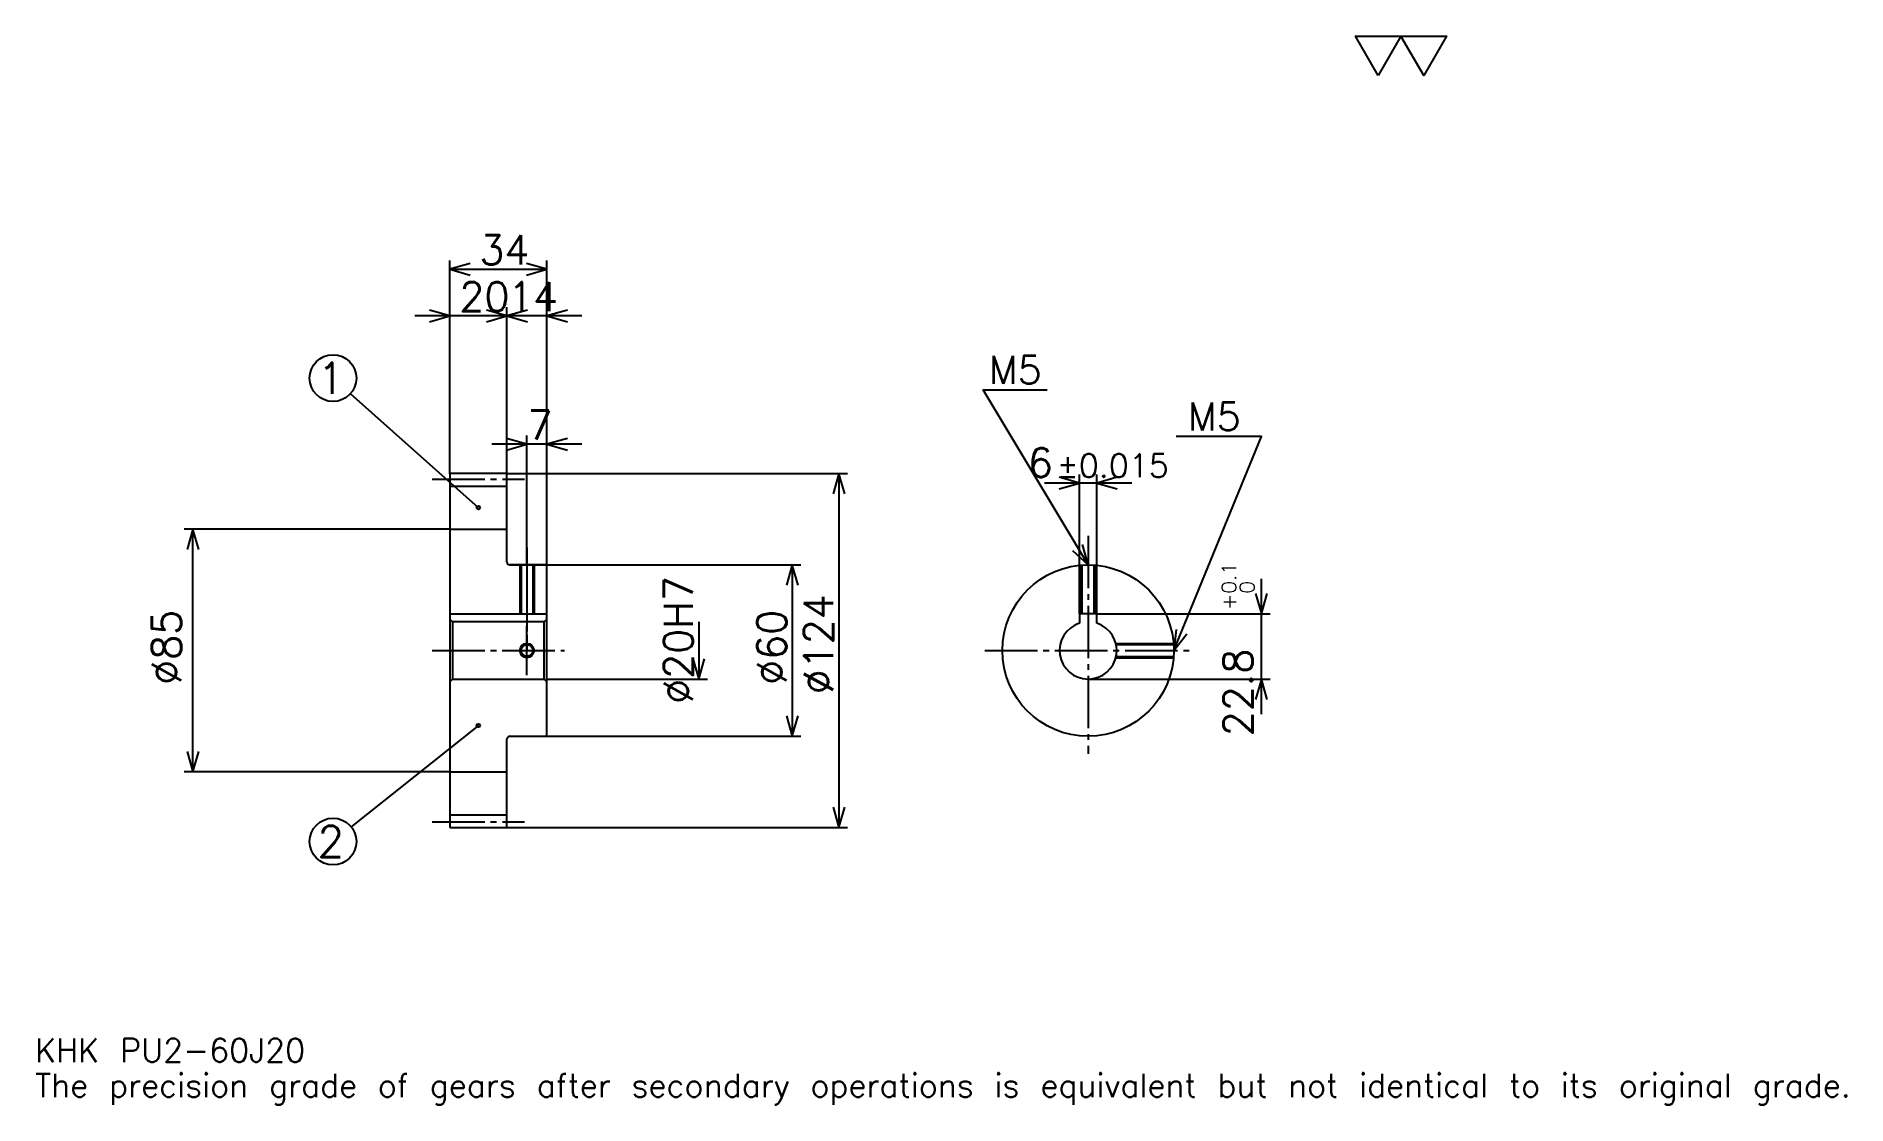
# Model space of a CAD drawing. Extents: x 21 to 654, y 7 to 382.
import ezdxf

# ---------------------------------------------------------------- set-up
doc = ezdxf.new("R2010")
doc.units = 0
doc.linetypes.add('DASHDOT', pattern=[24.521738, 18.391304, -2.043478, 2.043478, -2.043478])
doc.layers.get('0').update_dxf_attribs({"linetype": 'CONTINUOUS'})
doc.layers.add('DASHDOT', color=6, linetype='DASHDOT')
doc.styles.add('KANJI', font='TXT', dxfattribs={"bigfont": 'BIGFONT'})

msp = doc.modelspace()

# ---------------------------------------------------------------- linework, layer by layer
at = {"color": 5}
for p, q in [((165.521729, 228.543488), (165.521729, 303.130432)), ((165.521729, 300.065216), (199.521729, 300.065216)), ((199.521729, 228.543488), (199.521729, 303.130432)), ((185.521729, 228.543488), (185.521729, 286.782623)), ((197.782593, 283.717407), (153.260864, 283.717407)), ((211.782593, 283.717407), (173.260864, 283.717407)), ((175.521729, 216.543488), (130.75235, 256.472412)), ((192.521729, 228.543488), (192.521729, 241.826096)), ((211.782593, 238.76088), (180.260864, 238.76088)), ((165.521729, 228.443481), (165.521729, 228.543488)), ((185.421722, 228.543488), (199.521729, 228.543488)), ((185.521729, 228.443481), (185.521729, 228.543488)), ((192.521729, 196.543488), (192.521729, 228.543488)), ((192.521729, 196.543488), (192.521729, 228.543488)), ((199.521729, 228.543488), (304.760864, 228.543488)), ((199.521729, 196.043488), (199.521729, 228.543488)), ((301.695648, 228.543488), (301.695648, 104.543488)), ((385.913025, 179.343491), (385.913025, 228.217407)), ((391.913025, 179.343491), (391.913025, 228.217407)), ((404.173889, 225.152176), (373.652161, 225.152176)), ((165.521729, 209.043488), (72.543472, 209.043488)), ((75.608688, 124.043488), (75.608688, 209.043488)), ((186.521729, 196.543488), (199.521729, 196.543488)), ((199.521729, 196.543488), (288.413025, 196.543488)), ((285.347809, 196.543488), (285.347809, 136.543488)), ((449.565216, 144.282623), (449.565216, 191.604355)), ((391.913025, 179.343491), (452.630432, 179.343491)), ((252.652161, 176.543488), (252.652161, 156.543488)), ((199.521729, 156.543488), (255.717377, 156.543488)), ((388.913025, 156.543488), (452.630432, 156.543488)), ((175.521729, 140.293488), (131.039581, 104.774292)), ((186.521729, 136.543488), (199.521729, 136.543488)), ((199.521729, 136.543488), (288.413025, 136.543488)), ((165.521729, 124.043488), (72.543472, 124.043488)), ((185.421722, 104.543488), (199.521729, 104.543488)), ((199.521729, 104.543488), (304.760864, 104.543488))]:
    msp.add_line(p, q, dxfattribs=at)
at = {"color": 4}
for p, q in [((165.521729, 224.043488), (185.521729, 224.043488)), ((165.521729, 209.043488), (185.521729, 209.043488)), ((165.521729, 179.343491), (199.521729, 179.343491)), ((198.521729, 176.543488), (199.521729, 177.543488)), ((166.521729, 176.543488), (166.521729, 156.543488)), ((198.521729, 156.543488), (199.521729, 155.543488)), ((165.521729, 124.043488), (185.521729, 124.043488)), ((165.521729, 109.043488), (185.521729, 109.043488))]:
    msp.add_line(p, q, dxfattribs=at)
at = {"color": 7}
msp.add_lwpolyline([(490.434784, 367.82608), (482.46521, 381.639984), (514.343506, 381.639984), (506.373901, 367.82608), (498.404358, 381.639984), (490.434784, 367.82608)], dxfattribs=at)
at = {"color": 5}
for points in [[(172.673904, 302.108704), (165.521729, 300.065216), (172.673904, 298.021729)], [(192.369553, 298.021729), (199.521729, 300.065216), (192.369553, 302.108704)], [(158.369553, 281.67392), (165.521729, 283.717407), (158.369553, 285.760864)], [(178.369553, 281.67392), (185.521729, 283.717407), (178.369553, 285.760864)], [(192.673904, 285.760864), (185.521729, 283.717407), (192.673904, 281.67392)], [(206.673904, 285.760864), (199.521729, 283.717407), (206.673904, 281.67392)], [(388.913025, 196.543488), (352.130432, 257.847839), (374.608704, 257.847839)], [(185.369553, 236.717407), (192.521729, 238.76088), (185.369553, 240.804352)], [(206.673904, 240.804352), (199.521729, 238.76088), (206.673904, 236.717407)], [(418.913025, 166.543488), (449.565216, 241.5), (419.730408, 241.5)], [(303.739136, 221.391312), (301.695648, 228.543488), (299.652161, 221.391312)], [(378.760864, 223.108704), (385.913025, 225.152176), (378.760864, 227.195663)], [(399.065216, 227.195663), (391.913025, 225.152176), (399.065216, 223.108704)], [(77.652168, 201.891312), (75.608688, 209.043488), (73.565208, 201.891312)], [(383.481018, 201.625061), (388.913025, 196.543488), (386.985535, 203.727783)], [(287.391296, 189.391312), (285.347809, 196.543488), (283.304321, 189.391312)], [(447.521729, 186.495667), (449.565216, 179.343491), (451.608704, 186.495667)], [(419.72876, 173.936996), (418.913025, 166.543488), (423.511627, 172.39006)], [(250.608673, 163.695663), (252.652161, 156.543488), (254.695648, 163.695663)], [(451.608704, 149.391312), (449.565216, 156.543488), (447.521729, 149.391312)], [(283.304321, 143.695663), (285.347809, 136.543488), (287.391296, 143.695663)], [(73.565208, 131.195663), (75.608688, 124.043488), (77.652168, 131.195663)], [(299.652161, 111.695663), (301.695648, 104.543488), (303.739136, 111.695663)]]:
    msp.add_lwpolyline(points, dxfattribs=at)
at = {"color": 4}
for points in [[(185.521729, 197.543488), (185.521729, 228.443481), (185.421722, 228.543488), (165.621735, 228.543488), (165.521729, 228.443481), (165.521729, 155.543488)], [(186.521729, 136.543488), (199.021729, 136.543488), (199.521729, 137.043488), (199.521729, 196.043488), (199.021729, 196.543488), (186.521729, 196.543488)], [(190.021729, 196.543488), (190.021729, 179.343491)], [(190.456726, 196.543488), (190.456726, 179.343491)], [(194.586731, 196.543488), (194.586731, 179.343491)], [(195.021729, 196.543488), (195.021729, 179.343491)], [(386.413025, 179.343491), (386.413025, 196.439148)], [(386.848022, 179.343491), (386.848022, 196.472336)], [(390.978027, 179.343491), (390.978027, 196.472336)], [(391.413025, 179.343491), (391.413025, 196.439148)], [(165.521729, 155.543488), (166.521729, 156.543488), (198.521729, 156.543488), (198.521729, 176.543488), (166.521729, 176.543488), (165.521729, 177.543488)], [(391.913025, 176.082886), (391.913025, 179.343491), (385.913025, 179.343491), (385.913025, 176.082886)], [(398.59552, 169.043488), (418.808685, 169.043488)], [(398.69751, 168.60849), (418.841888, 168.60849)], [(398.59552, 164.043488), (418.808685, 164.043488)], [(398.69751, 164.478485), (418.841888, 164.478485)], [(165.521729, 155.543488), (165.521729, 104.643486), (165.621735, 104.543488), (185.421722, 104.543488), (185.521729, 104.643486), (185.521729, 135.543488)]]:
    msp.add_lwpolyline(points, dxfattribs=at)
at = {"color": 5}
for centre, radius in [((124.652161, 261.913055), 8.173913), ((175.521729, 216.543488), 0.613044), ((175.521729, 140.293488), 0.613044), ((124.652161, 99.67392), 8.173913)]:
    msp.add_circle(centre, radius, dxfattribs=at)
at = {"color": 4}
for centre, radius in [((388.913025, 166.543488), 30), ((192.521729, 166.543488), 2.065)]:
    msp.add_circle(centre, radius, dxfattribs=at)
at = {"color": 7}
msp.add_circle((192.521729, 166.543488), 2.5, dxfattribs=at)
at = {"color": 4}
for centre, radius, start, end in [((186.521729, 197.543488), 1, 180, 270), ((388.913025, 166.543488), 10, 107.457602748, 72.542397252), ((186.521729, 135.543488), 1, 90, 180)]:
    msp.add_arc(centre, radius, start, end, dxfattribs=at)
at = {"layer": 'DASHDOT', "color": 7}
for p, q in [((159.391296, 226.543488), (191.652161, 226.543488)), ((388.913025, 206.76088), (388.913025, 130.413055)), ((192.521729, 196.543488), (192.521729, 166.543488)), ((159.391296, 166.543488), (205.652161, 166.543488)), ((352.782593, 166.543488), (425.043457, 166.543488)), ((159.391296, 106.543488), (191.652161, 106.543488))]:
    msp.add_line(p, q, dxfattribs=at)
for points in [[(192.521729, 202.67392), (192.521729, 173.213058)], [(192.521729, 157.913055), (192.521729, 175.17392)], [(183.891296, 166.543488), (201.152161, 166.543488)]]:
    msp.add_lwpolyline(points, dxfattribs=at)

# ---------------------------------------------------------------- texts
at = {"color": 7, "style": 'KANJI'}
for s, height, p in [('34', 10.217391, (175.880432, 301.700012)), ('20', 10.217391, (168.880417, 285.352173)), ('14', 10.217391, (185.880432, 285.352173)), ('1', 10.898551, (119.202888, 256.463776)), ('M5', 9.808696, (354.173889, 259.891296)), ('7', 10.217391, (192.70108, 240.39566)), ('M5', 9.808696, (423.817383, 243.543488)), ('6', 10.217391, (367.822327, 227.195663)), ('%%p0.015', 8.173913, (377.936279, 227.195663)), ('2', 10.898551, (119.202888, 94.224648)), ('KHK PU2-60J20', 8.173913, (20.434782, 22.47826)), ('The precision grade of gears after secondary operations is equivalent but not identical to its original grade.', 8.173913, (20.434782, 10.217391))]:
    msp.add_text(s, height=height, dxfattribs=at).set_placement(p)
for s, height, p in [('%%c20H7', 10.217391, (250.608673, 147.896744)), ('0.1', 5.108696, (440.778259, 186.4767)), ('0', 5.108696, (447.113037, 186.4767)), ('%%c124', 10.217391, (299.652161, 151.217407)), ('+', 5.108696, (440.778259, 180.754959)), ('%%c85', 10.217391, (71.521729, 154.538055)), ('%%c60', 10.217391, (283.304321, 154.538055)), ('22.8', 10.217391, (446.5, 136.530045))]:
    msp.add_text(s, height=height, rotation=90, dxfattribs=at).set_placement(p)

doc.saveas('drawing.dxf')
